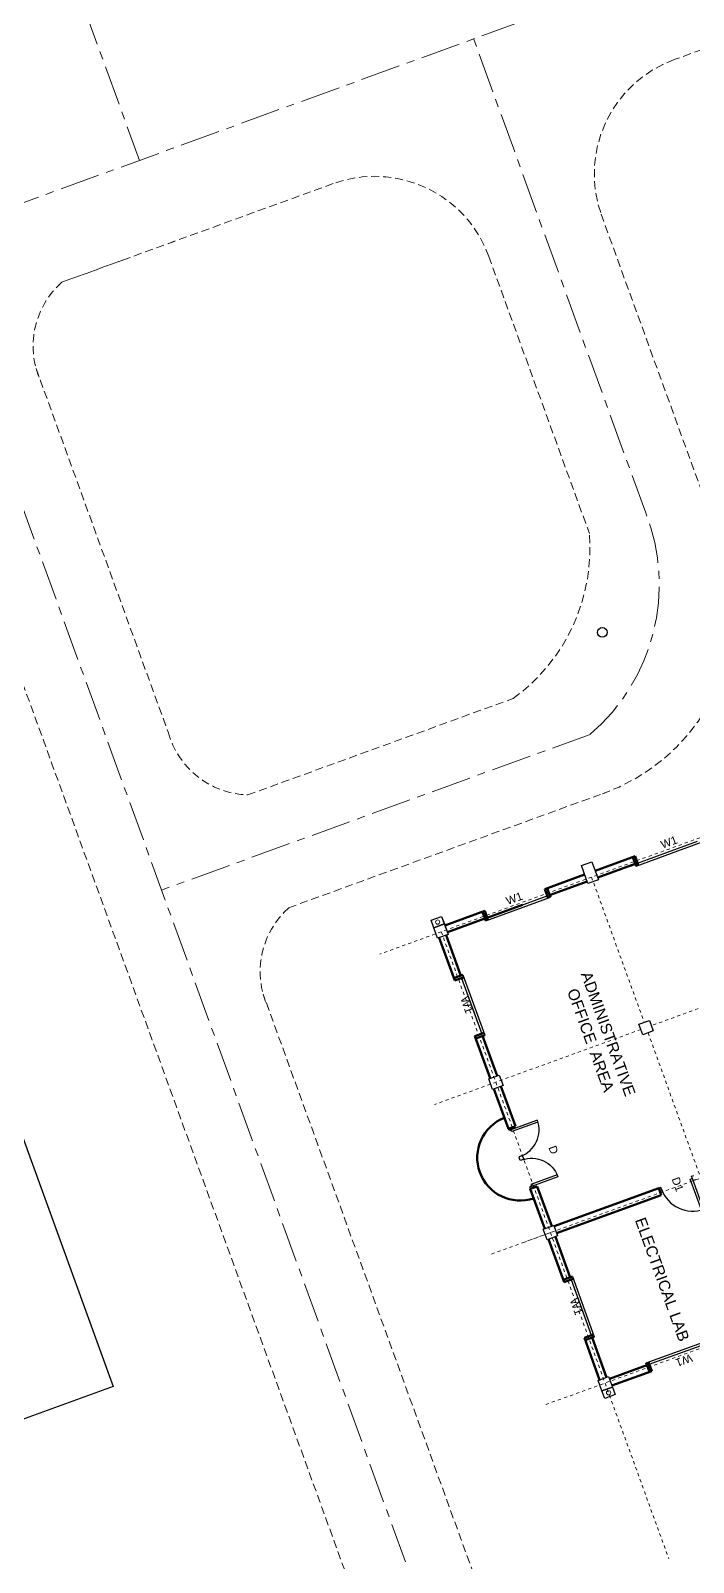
# Model space of a CAD drawing. Header units: metres. Extents: x 201400 to 215600, y 173235 to 1738400.
# Drawn here: x 205258.52 to 205279.25, y 1735705.58 to 1735753.43 of the extents above; entities that cross this region are included whole.
import ezdxf

# ---------------------------------------------------------------- set-up
doc = ezdxf.new("R2010")
doc.units = ezdxf.units.M
for name, pattern in [('ACAD_ISO04W100', [30, 24, -3, 0, -3]), ('CENTER', [2, 1.25, -0.25, 0.25, -0.25]), ('HIDDEN', [0.375, 0.25, -0.125])]:
    doc.linetypes.add(name, pattern=pattern)
for name, color, linetype in [('DW', 30, 'Continuous'), ('E-LAY-DIM', 7, 'Continuous'), ('GLASS', 130, 'Continuous'), ('text', 7, 'Continuous')]:
    doc.layers.add(name, color=color, linetype=linetype)
for name, color, linetype, lineweight in [('E-LAY-CNTRL', 1, 'CENTER', 0), ('E-LAY-EXIST', 8, 'HIDDEN', 0), ('L00', 8, 'Continuous', 9), ('L09', 6, 'Continuous', 9), ('L25', 5, 'Continuous', 25), ('Wall', 6, 'Continuous', 70)]:
    doc.layers.add(name, color=color, linetype=linetype, lineweight=lineweight)
doc.layers.add('STREAM', color=7, linetype='Continuous', lineweight=0, true_color=0x3dcfff)
doc.styles.get("Standard").update_dxf_attribs({"font": 'arial.ttf', "height": 50})

# ---------------------------------------------------------------- blocks, each defined once
blk = doc.blocks.new('D80')
at = {"layer": 'DW', "linetype": 'Continuous'}
for p, q in [((50, 700), (50, 0)), ((100, 698), (100, 0)), ((100, 0), (50, 0))]:
    blk.add_line(p, q, dxfattribs=at)
for points in [[(0, 50), (50, 50), (50, -50), (0, -50)], [(800, 50), (750, 50), (750, -50), (800, -50)]]:
    blk.add_lwpolyline(points, dxfattribs=at)
at = {"layer": 'DW'}
blk.add_arc((50, 0), 700, 0, 90, dxfattribs=at)
blk = doc.blocks.new('cr')
at = {"layer": 'GLASS', "color": 4, "linetype": 'Continuous', "ltscale": 3}
for p, q in [((-1042102, 769281), (-1042102, 771281)), ((-1042032, 769206), (-1042032, 771356)), ((-1042102, 764281), (-1042102, 766281)), ((-1042102, 764281), (-1042102, 766281)), ((-1042032, 764206), (-1042032, 766356)), ((-1042032, 764206), (-1042032, 766356)), ((-1027332, 764206), (-1027332, 766356)), ((-1027332, 764206), (-1027332, 766356)), ((-1027262, 764281), (-1027262, 766281)), ((-1027262, 764281), (-1027262, 766281)), ((-1040682, 762956), (-1038682, 762956)), ((-1040607, 762886), (-1039107, 762886)), ((-1040607, 762886), (-1038757, 762886)), ((-1038757, 762656), (-1038757, 762886)), ((-1038757, 762656), (-1038757, 762886)), ((-1030657, 762956), (-1028657, 762956)), ((-1030582, 762886), (-1029082, 762886)), ((-1030582, 762886), (-1028732, 762886)), ((-1028732, 762656), (-1028732, 762886)), ((-1028732, 762656), (-1028732, 762886))]:
    blk.add_line(p, q, dxfattribs=at)
at = {"layer": 'L00', "linetype": 'ACAD_ISO04W100', "ltscale": 3}
for p, q in [((-1037182, 796516), (-1037182, 767956)), ((-1032182, 796516), (-1032182, 760741)), ((-1027182, 796516), (-1027182, 760741)), ((-1042182, 782781), (-1042182, 760741)), ((-1042182, 767781), (-1037357, 767781)), ((-1037007, 767781), (-1021339, 767781)), ((-1037182, 767606), (-1037182, 760741)), ((-1042182, 762781), (-1021339, 762781)), ((-1042182, 762781), (-1021339, 762781)), ((-1032182, 762781), (-1032182, 761889))]:
    blk.add_line(p, q, dxfattribs=at)
at = {"layer": 'L09', "ltscale": 2}
for centre in [(-1042507, 762781), (-1042505, 762781), (-1026857, 762781), (-1026857, 762781)]:
    blk.add_circle(centre, 65.8, dxfattribs=at)
at = {"layer": 'L25', "ltscale": 2}
for points in [[(-1042632, 767606), (-1042632, 767956), (-1042032, 767956), (-1042032, 767606)], [(-1037357, 767956), (-1037007, 767956), (-1037007, 767606), (-1037357, 767606)], [(-1042632, 762956), (-1042382, 762956), (-1042382, 762606), (-1042632, 762606)], [(-1042630, 762956), (-1042380, 762956), (-1042380, 762606), (-1042630, 762606)], [(-1042382, 762956), (-1042032, 762956), (-1042032, 762606), (-1042382, 762606)], [(-1042380, 762956), (-1042030, 762956), (-1042030, 762606), (-1042380, 762606)], [(-1037357, 762956), (-1037007, 762956), (-1037007, 762606), (-1037357, 762606)], [(-1037007, 762956), (-1037007, 762606), (-1037357, 762606), (-1037357, 762956)], [(-1037357, 762956), (-1037007, 762956), (-1037007, 762606), (-1037357, 762606)], [(-1032357, 762956), (-1032007, 762956), (-1032007, 762606), (-1032357, 762606)], [(-1032357, 762956), (-1032007, 762956), (-1032007, 762606), (-1032357, 762606)], [(-1027332, 762956), (-1026982, 762956), (-1026982, 762606), (-1027332, 762606)], [(-1027332, 762956), (-1026982, 762956), (-1026982, 762606), (-1027332, 762606)], [(-1026982, 762956), (-1026732, 762956), (-1026732, 762606), (-1026982, 762606)], [(-1026982, 762956), (-1026732, 762956), (-1026732, 762606), (-1026982, 762606)]]:
    blk.add_lwpolyline(points, close=True, dxfattribs=at)
blk.add_circle((-1049253, 770710), 150, dxfattribs=at)
at = {"layer": 'Wall', "linetype": 'Continuous', "ltscale": 3}
for p, q in [((-1042332, 769281), (-1042332, 767956)), ((-1042332, 769281), (-1042332, 767956)), ((-1042332, 769281), (-1042032, 769281)), ((-1042332, 769206), (-1042032, 769206)), ((-1042102, 769206), (-1042102, 767956)), ((-1042102, 769206), (-1042102, 769051)), ((-1042332, 767606), (-1042332, 766281)), ((-1042332, 767606), (-1042332, 767532)), ((-1042332, 767606), (-1042332, 766281)), ((-1042332, 767606), (-1042332, 767532)), ((-1042102, 767606), (-1042102, 766356)), ((-1042102, 767606), (-1042102, 766356)), ((-1042332, 766356), (-1042032, 766356)), ((-1042332, 766356), (-1042032, 766356)), ((-1042332, 766281), (-1042032, 766281)), ((-1042332, 766281), (-1042032, 766281)), ((-1032332, 766439), (-1032332, 762956)), ((-1032332, 766439), (-1032102, 766439)), ((-1032102, 766439), (-1032102, 762956)), ((-1042102, 765457), (-1042102, 764281)), ((-1042102, 765457), (-1042102, 764281)), ((-1042332, 764281), (-1042032, 764281)), ((-1042332, 764281), (-1042332, 762956)), ((-1042332, 764281), (-1042332, 762956)), ((-1042332, 764281), (-1042332, 762956)), ((-1042332, 764281), (-1042032, 764281)), ((-1027032, 764281), (-1027332, 764281)), ((-1027032, 764281), (-1027332, 764281)), ((-1027032, 764281), (-1027032, 762956)), ((-1027032, 764281), (-1027032, 762956)), ((-1042332, 764206), (-1042032, 764206)), ((-1042332, 764206), (-1042032, 764206)), ((-1042102, 764206), (-1042102, 762956)), ((-1042102, 764206), (-1042102, 762956)), ((-1042102, 764206), (-1042102, 762956)), ((-1042102, 764206), (-1042102, 762956)), ((-1042102, 764206), (-1042102, 764051)), ((-1027032, 764206), (-1027332, 764206)), ((-1027032, 764206), (-1027332, 764206)), ((-1027262, 764206), (-1027262, 762956)), ((-1027262, 764206), (-1027262, 762956)), ((-1042030, 762886), (-1040682, 762886)), ((-1040682, 762656), (-1040682, 762956)), ((-1040607, 762656), (-1040607, 762956)), ((-1040607, 762886), (-1040562, 762886)), ((-1040562, 762886), (-1040600, 762886)), ((-1038757, 762656), (-1038757, 762956)), ((-1038682, 762656), (-1038682, 762956)), ((-1037357, 762886), (-1038682, 762886)), ((-1037007, 762886), (-1035680, 762886)), ((-1033680, 762886), (-1032357, 762886)), ((-1032007, 762886), (-1030657, 762886)), ((-1030657, 762656), (-1030657, 762956)), ((-1030582, 762656), (-1030582, 762956)), ((-1028732, 762656), (-1028732, 762956)), ((-1028657, 762656), (-1028657, 762956)), ((-1028657, 762886), (-1027332, 762886)), ((-1042030, 762656), (-1040607, 762656)), ((-1037357, 762656), (-1038757, 762656)), ((-1037007, 762656), (-1035680, 762656)), ((-1033680, 762656), (-1032357, 762656)), ((-1032007, 762656), (-1030582, 762656)), ((-1028732, 762656), (-1027332, 762656))]:
    blk.add_line(p, q, dxfattribs=at)
at = {"layer": 'Wall', "linetype": 'Continuous', "ltscale": 100}
for p, q in [((-1035680, 762656), (-1035680, 762886)), ((-1033680, 762656), (-1033680, 762886))]:
    blk.add_line(p, q, dxfattribs=at)
blk.add_arc((-1034707, 762691), 1341, 181.496, 358.504, dxfattribs=at)
for p, xscale, yscale, zscale, rotation in [((-1032259, 767606), 1.459163160005119, 1.459163160005119, 1.459163160005119, 270.000000035018), ((-1035687, 762719), 1.254144695092691, 1.254144695092691, 1.254144695092691, 3.501805969323148e-08), ((-1033680, 762719), -1.254144695092691, 1.254144695063587, 1.254144695084518, 3.501806844496969e-08)]:
    blk.add_blockref('D80', p, dxfattribs=dict(at, xscale=xscale, yscale=yscale, zscale=zscale, rotation=rotation))
at = {"layer": 'text', "linetype": 'ACAD_ISO04W100', "ltscale": 3, "attachment_point": 5}
for s, insert, char_height, rotation in [('{\\fArial|b0|i0|c0|p34;W1}', (-1042384, 770429), 250, 90), ('{\\fArial|b0|i0|c0|p34;D1}', (-1032244, 767036), 250, 0), ('{\\fArial|b0|i0|c0|p34;ADMINISTRATIVE\\POFFICE  AREA }', (-1037403, 766307), 350, 0), ('{\\fArial|b0|i0|c0|p34;ELECTRICAL LAB}', (-1029615, 765565), 350, 0), ('{\\fArial|b0|i0|c0|p34;W1}', (-1042384, 765282), 250, 90), ('{\\fArial|b0|i0|c0|p34;W1}', (-1027004, 765343), 250, 270), ('{\\fArial|b0|i0|c0|p34;D}', (-1034580, 763752), 250, 0), ('{\\fArial|b0|i0|c0|p34;W1}', (-1039761, 762752), 250, 0), ('{\\fArial|b0|i0|c0|p34;W1}', (-1029736, 762752), 250, 0)]:
    blk.add_mtext(s, dxfattribs=dict(at, insert=insert, char_height=char_height, rotation=rotation))
blk = doc.blocks.new('400kv')
at = {"layer": 'E-LAY-CNTRL'}
for p, q in [((112.637, 250.89, -0.311), (105.772, 220.542, -0.311)), ((145.412, 211.575, -0.311), (54.437, 232.154, -0.311)), ((43.658, -21.724, -0.311), (98.815, 222.115, -0.311)), ((113.139, 202.719, -0.311), (116.616, 218.089, -0.311)), ((107.939, 197.838, -0.311), (94.035, 200.983, -0.311))]:
    blk.add_line(p, q, dxfattribs=at)
blk.add_arc((107.113, 203.93, -0.311), 6.147, 277.7279, 348.6405, dxfattribs=at)
at = {"layer": 'E-LAY-DIM', "lineweight": -2, "elevation": -0.311}
blk.add_lwpolyline([(91.121, 218.566), (84.378, 188.755), (53.561, 195.726), (60.304, 225.537)], close=True, dxfattribs=at)
at = {"layer": 'E-LAY-EXIST', "color": 4}
for p, q in [((101.667, 218.651, -0.311), (103.744, 218.181, -0.311)), ((110.474, 216.658, -0.311), (101.67, 218.651, -0.182)), ((110.474, 216.658, -0.311), (103.744, 218.181, -0.311)), ((99.539, 216.815, -0.182), (96.874, 205.031, -0.182)), ((82.901, 160.257, -0.398), (95.541, 216.14, -0.311)), ((139.27, 210.145, -0.311), (121.545, 214.154, -0.311)), ((113.342, 212.114, -0.311), (111.311, 203.132, -0.194)), ((117.01, 211.329, -0.311), (114.379, 199.697, -0.197)), ((97.91, 202.03, -0.182), (106.524, 200.081, -0.192)), ((97.082, 198.372, -0.182), (107.377, 196.043, -0.194)), ((86.558, 159.43, -0.398), (94.951, 196.532, -0.182))]:
    blk.add_line(p, q, dxfattribs=at)
for centre, radius, start, end in [((102.085, 216.014, -0.182), 2.669, 98.9615, 171.9621), ((109.636, 212.952, -0.311), 3.8, 347.254, 77.254), ((120.706, 210.448, -0.311), 3.8, 77.254, 167.254), ((99.42, 204.231, -0.182), 2.669, 162.5459, 235.5464), ((106.206, 205.86, -0.194), 5.788, 273.1524, 331.8859), ((108.68, 202.081, -0.2), 6.177, 256.6886, 337.297), ((97.498, 195.735, -0.182), 2.669, 98.9615, 171.9621)]:
    blk.add_arc(centre, radius, start, end, dxfattribs=at)
at = {"layer": 'E-LAY-DIM', "lineweight": -2, "xscale": 0.0009999999398089005, "yscale": 0.0009999999398089005, "zscale": 0.0009999999398089005, "rotation": 257.2539829661908}
blk.add_blockref('cr', (-873.232, -653.045, -0.311), dxfattribs=at)

msp = doc.modelspace()

# ---------------------------------------------------------------- hatches: boundary and pattern name
at = {"layer": 'STREAM'}
h = msp.add_hatch(dxfattribs=at)
h.set_pattern_fill('ANSI31', color=256, scale=250)
h.set_pattern_definition([(45, (-8694.004, -31706.453), (-22.0970869, 22.0970869), [])])
edge = h.paths.add_edge_path()
edge.add_line((205055.277, 1735849.839), (205075.232, 1735853.323))
edge.add_line((205075.232, 1735853.323), (205244.244, 1735363.578))
edge.add_line((205244.244, 1735363.578), (205847.723, 1734990.977))
edge.add_line((205847.723, 1734990.977), (205841.765, 1734972.493))
edge.add_line((205841.765, 1734972.493), (205227.665, 1735350.309))
edge.add_line((205227.665, 1735350.309), (205055.277, 1735849.839))
edge.add_line((205055.277, 1735849.839), (205075.232, 1735853.323))

# ---------------------------------------------------------------- block references
at = {"rotation": 32.70900758124661}
msp.add_blockref('400kv', (205292.102, 1735506.655, 0.311), dxfattribs=at)

doc.saveas('drawing.dxf')
